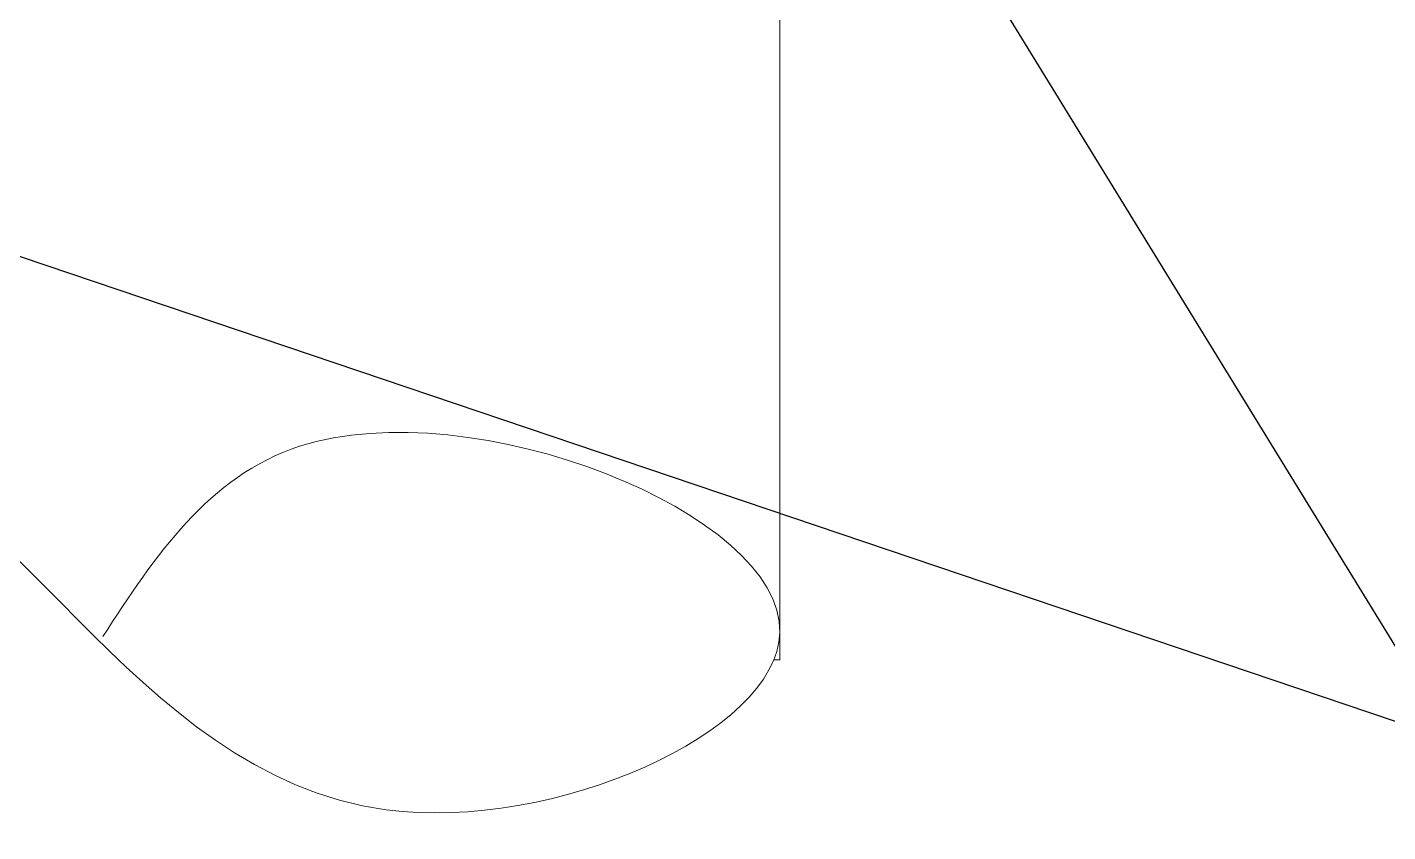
# Model space of a CAD drawing. Header units: millimetres. Extents: x 408913 to 1237273, y -191467 to -86666.
# Drawn here: x 876298 to 877544, y -183982 to -183246 of the extents above; entities that cross this region are included whole.
import ezdxf

# ---------------------------------------------------------------- set-up
doc = ezdxf.new("R2010")
doc.units = ezdxf.units.MM
doc.header["$LTSCALE"] = 35
doc.linetypes.add('HIDDEN2', pattern=[0.1875, 0.125, -0.0625])
doc.layers.add('duong bao', color=7, linetype='Continuous', lineweight=20)
doc.layers.add('Layer2', color=167, linetype='HIDDEN2')
doc.styles.add('texdim', font='vntimeh.shx', dxfattribs={"width": 0.75})
doc.dimstyles.new('40', dxfattribs={"dimscale": 40, "dimtxt": 1, "dimasz": 1, "dimexe": 0, "dimexo": 0, "dimgap": 0.3, "dimtad": 1, "dimdec": 0, "dimzin": 0, "dimdsep": 46, "dimtxsty": 'texdim', "dimblk": 'tick', "dimcen": 1, "dimclrd": 8, "dimclre": 8, "dimclrt": 3, "dimadec": 0, "dimazin": 0, "dimtfac": 1, "dimtdec": 0, "dimtix": 1, "dimtofl": 0, "dimtmove": 2, "dimatfit": 0, "dimldrblk": 'DOTSMALL', "dimfxl": 1, "dimtolj": 1, "dimtzin": 0, "dimlwe": -1, "dimarcsym": 0})

# ---------------------------------------------------------------- blocks, each defined once
blk = doc.blocks.new('_DOTSMALL')
at = {"color": 0, "linetype": 'ByBlock', "const_width": 0.5}
blk.add_lwpolyline([(-0.0625, 0, 1), (0.0625, 0, 1)], format="xyb", close=True, dxfattribs=at)
blk = doc.blocks.new('tick')
at = {"layer": 'Layer2'}
for p, q in [((-0.5, -0.5), (0.5, 0.5)), ((-1, 0), (0.8, 0))]:
    blk.add_line(p, q, dxfattribs=at)

msp = doc.modelspace()

# ---------------------------------------------------------------- linework, layer by layer
at = {"layer": 'duong bao', "color": 2, "ltscale": 200}
msp.add_lwpolyline([(876987.3, -180872.1), (876987.3, -183824.8), (876981.9, -183824.8)], dxfattribs=at)
at = {"layer": 'duong bao', "ltscale": 200}
msp.add_spline([(875812, -183803.6), (876118.6, -183629.4), (876627, -183962.2), (876987.3, -183800), (876547.7, -183629.4), (876367.4, -183803.6)], degree=3, dxfattribs=at)

# ---------------------------------------------------------------- leaders
at = {"layer": 'duong bao', "color": 3, "ltscale": 200}
for points in [[(875431.1, -183164.6), (877603.8, -183899), (878966.4, -183899)], [(877152.8, -183164.6), (877603.8, -183899), (877752, -183899)]]:
    msp.add_leader(points, dimstyle='40', dxfattribs=at)

doc.saveas('drawing.dxf')
